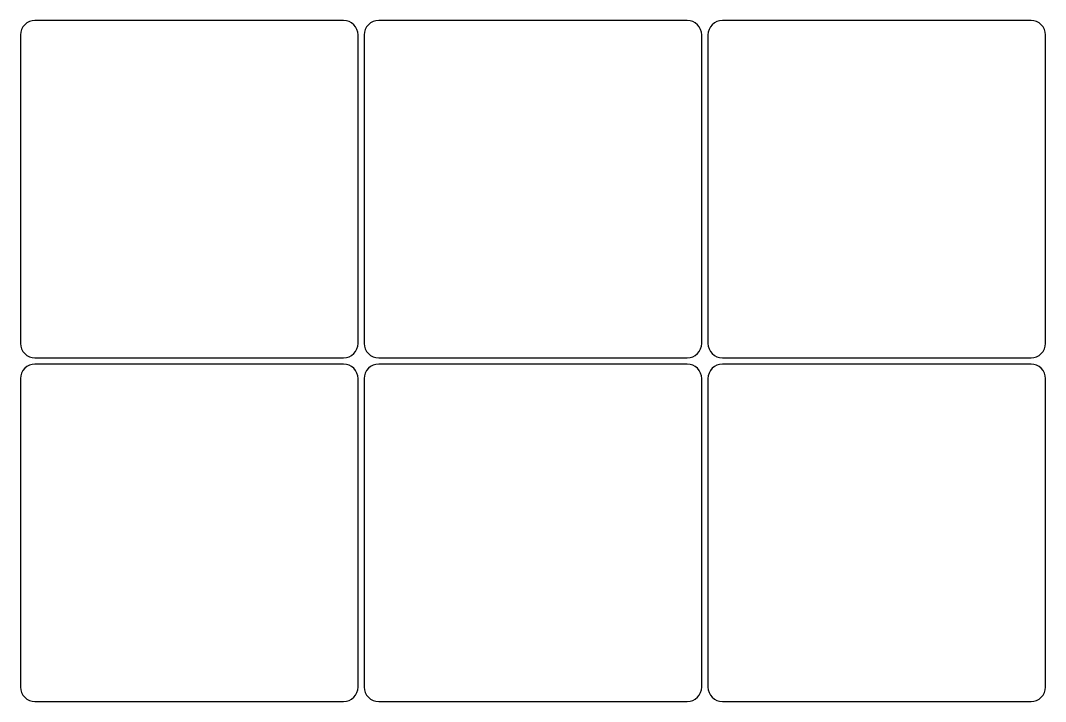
# Model space of a CAD drawing. Header units: millimetres. Extents: x 42 to 255, y -176 to -34.
import ezdxf

# ---------------------------------------------------------------- set-up
doc = ezdxf.new("R2010")
doc.units = ezdxf.units.MM

msp = doc.modelspace()

# ---------------------------------------------------------------- linework, layer by layer
for points in [[(109.16, -104.37, 0.414214), (112.16, -101.37), (112.16, -37.37, 0.414214), (109.16, -34.37), (45.16, -34.37, 0.414214), (42.16, -37.37), (42.16, -101.37, 0.414214), (45.16, -104.37)], [(180.45, -104.37, 0.414214), (183.45, -101.37), (183.45, -37.37, 0.414214), (180.45, -34.37), (116.45, -34.37, 0.414214), (113.45, -37.37), (113.45, -101.37, 0.414214), (116.45, -104.37)], [(251.74, -104.37, 0.414214), (254.74, -101.37), (254.74, -37.37, 0.414214), (251.74, -34.37), (187.74, -34.37, 0.414214), (184.74, -37.37), (184.74, -101.37, 0.414214), (187.74, -104.37)], [(109.16, -175.66, 0.414214), (112.16, -172.66), (112.16, -108.66, 0.414214), (109.16, -105.66), (45.16, -105.66, 0.414214), (42.16, -108.66), (42.16, -172.66, 0.414214), (45.16, -175.66)], [(180.45, -175.66, 0.414214), (183.45, -172.66), (183.45, -108.66, 0.414214), (180.45, -105.66), (116.45, -105.66, 0.414214), (113.45, -108.66), (113.45, -172.66, 0.414214), (116.45, -175.66)], [(251.74, -175.66, 0.414214), (254.74, -172.66), (254.74, -108.66, 0.414214), (251.74, -105.66), (187.74, -105.66, 0.414214), (184.74, -108.66), (184.74, -172.66, 0.414214), (187.74, -175.66)]]:
    msp.add_lwpolyline(points, format="xyb", close=True)

doc.saveas('drawing.dxf')
